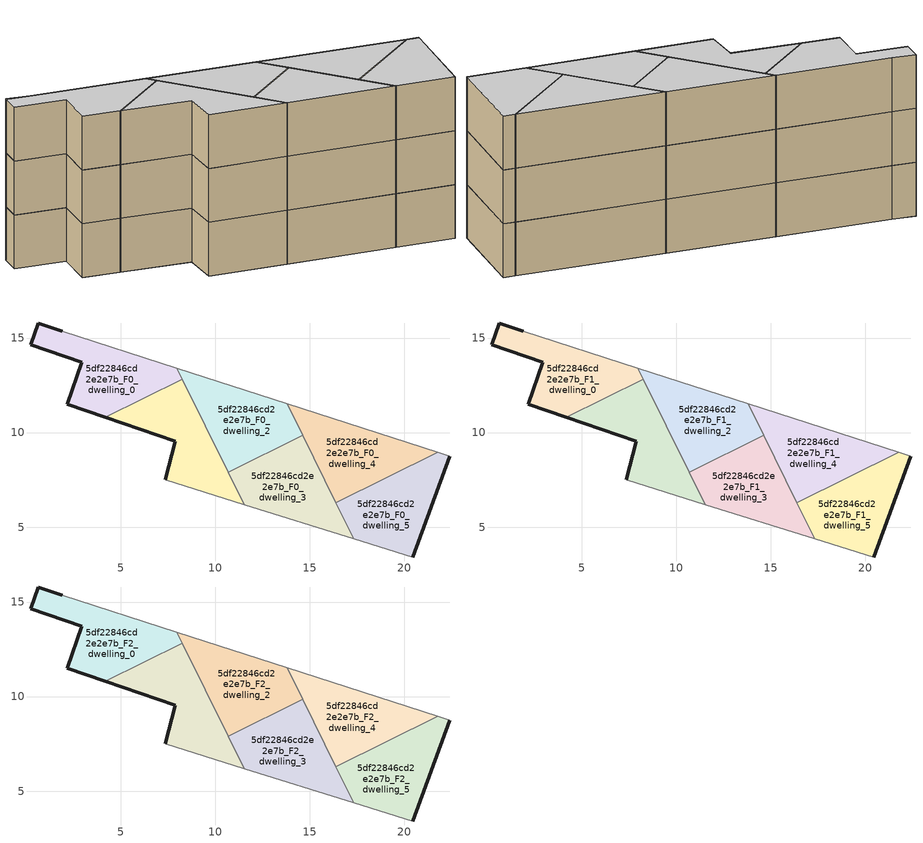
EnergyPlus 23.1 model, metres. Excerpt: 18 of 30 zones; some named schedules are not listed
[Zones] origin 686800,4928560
5df22846cd2e2e7b_F0_dwelling_0
 floor ground (EU_floor_Construction): 8.25,12.83 7.97,13.4 1.9,15.35 0.63,15.79 0.24,14.63 2.94,13.72 2.18,11.49 4.18,10.81 z0
 wall outside (EU_wall_Construction): 4.18,10.81 2.18,11.49 2.94,13.72 0.24,14.63 0.63,15.79 1.9,15.35 z0:3
 wall adiabatic (EU_wall_Construction): 1.9,15.35 7.97,13.4 z0:3
 wall to 5df22846cd2e2e7b_F0_dwelling_1 (EU_wall_Construction): 8.25,12.83 4.18,10.81 z0:3
 wall to 5df22846cd2e2e7b_F0_dwelling_2 (EU_wall_Construction): 7.97,13.4 8.25,12.83 z0:3
5df22846cd2e2e7b_F0_dwelling_1
 floor ground (EU_floor_Construction): 11.53,6.2 8.25,12.83 4.18,10.81 7.89,9.55 7.35,7.5 z0
 wall outside (EU_wall_Construction): 7.35,7.5 7.89,9.55 4.18,10.81 z0:3
 wall adiabatic (EU_wall_Construction): 11.53,6.2 7.35,7.5 z0:3
 wall to 5df22846cd2e2e7b_F0_dwelling_3 (EU_wall_Construction): 10.69,7.91 11.53,6.2 z0:3
 wall to 5df22846cd2e2e7b_F0_dwelling_2 (EU_wall_Construction): 8.25,12.83 10.69,7.91 z0:3
5df22846cd2e2e7b_F0_dwelling_2
 floor ground (EU_floor_Construction): 14.62,9.85 13.79,11.53 7.97,13.4 10.69,7.91 z0
 wall adiabatic (EU_wall_Construction): 7.97,13.4 13.79,11.53 z0:3
 wall to 5df22846cd2e2e7b_F0_dwelling_3 (EU_wall_Construction): 14.62,9.85 10.69,7.91 z0:3
 wall to 5df22846cd2e2e7b_F0_dwelling_4 (EU_wall_Construction): 13.79,11.53 14.62,9.85 z0:3
5df22846cd2e2e7b_F0_dwelling_3
 floor ground (EU_floor_Construction): 17.31,4.39 14.62,9.85 10.69,7.91 11.53,6.2 z0
 wall adiabatic (EU_wall_Construction): 17.31,4.39 11.53,6.2 z0:3
 wall to 5df22846cd2e2e7b_F0_dwelling_5 (EU_wall_Construction): 16.38,6.3 17.31,4.39 z0:3
 wall to 5df22846cd2e2e7b_F0_dwelling_4 (EU_wall_Construction): 14.62,9.85 16.38,6.3 z0:3
5df22846cd2e2e7b_F0_dwelling_4
 floor ground (EU_floor_Construction): 21.77,8.96 13.79,11.53 16.38,6.3 z0
 wall adiabatic (EU_wall_Construction): 13.79,11.53 21.77,8.96 z0:3
 wall to 5df22846cd2e2e7b_F0_dwelling_5 (EU_wall_Construction): 21.77,8.96 16.38,6.3 z0:3
5df22846cd2e2e7b_F0_dwelling_5
 floor ground (EU_floor_Construction): 20.43,3.42 22.4,8.76 21.77,8.96 16.38,6.3 17.31,4.39 z0
 wall outside (EU_wall_Construction): 22.4,8.76 20.43,3.42 z0:3
 wall adiabatic (EU_wall_Construction): 21.77,8.96 22.4,8.76 / 20.43,3.42 17.31,4.39 z0:3
5df22846cd2e2e7b_F1_dwelling_0
 floor to 5df22846cd2e2e7b_F0_dwelling_0 (EU_floor_Construction): 8.25,12.83 7.97,13.4 1.9,15.35 0.63,15.79 0.24,14.63 2.94,13.72 2.18,11.49 4.18,10.81 z3
 wall outside (EU_wall_Construction): 4.18,10.81 2.18,11.49 2.94,13.72 0.24,14.63 0.63,15.79 1.9,15.35 z3:6
 wall adiabatic (EU_wall_Construction): 1.9,15.35 7.97,13.4 z3:6
 wall to 5df22846cd2e2e7b_F1_dwelling_1 (EU_wall_Construction): 8.25,12.83 4.18,10.81 z3:6
 wall to 5df22846cd2e2e7b_F1_dwelling_2 (EU_wall_Construction): 7.97,13.4 8.25,12.83 z3:6
5df22846cd2e2e7b_F1_dwelling_1
 floor to 5df22846cd2e2e7b_F0_dwelling_1 (EU_floor_Construction): 11.53,6.2 8.25,12.83 4.18,10.81 7.89,9.55 7.35,7.5 z3
 wall outside (EU_wall_Construction): 7.35,7.5 7.89,9.55 4.18,10.81 z3:6
 wall adiabatic (EU_wall_Construction): 11.53,6.2 7.35,7.5 z3:6
 wall to 5df22846cd2e2e7b_F1_dwelling_3 (EU_wall_Construction): 10.69,7.91 11.53,6.2 z3:6
 wall to 5df22846cd2e2e7b_F1_dwelling_2 (EU_wall_Construction): 8.25,12.83 10.69,7.91 z3:6
5df22846cd2e2e7b_F1_dwelling_2
 floor to 5df22846cd2e2e7b_F0_dwelling_2 (EU_floor_Construction): 14.62,9.85 13.79,11.53 7.97,13.4 10.69,7.91 z3
 wall adiabatic (EU_wall_Construction): 7.97,13.4 13.79,11.53 z3:6
 wall to 5df22846cd2e2e7b_F1_dwelling_3 (EU_wall_Construction): 14.62,9.85 10.69,7.91 z3:6
 wall to 5df22846cd2e2e7b_F1_dwelling_4 (EU_wall_Construction): 13.79,11.53 14.62,9.85 z3:6
5df22846cd2e2e7b_F1_dwelling_3
 floor to 5df22846cd2e2e7b_F0_dwelling_3 (EU_floor_Construction): 17.31,4.39 14.62,9.85 10.69,7.91 11.53,6.2 z3
 wall adiabatic (EU_wall_Construction): 17.31,4.39 11.53,6.2 z3:6
 wall to 5df22846cd2e2e7b_F1_dwelling_5 (EU_wall_Construction): 16.38,6.3 17.31,4.39 z3:6
 wall to 5df22846cd2e2e7b_F1_dwelling_4 (EU_wall_Construction): 14.62,9.85 16.38,6.3 z3:6
5df22846cd2e2e7b_F1_dwelling_4
 floor to 5df22846cd2e2e7b_F0_dwelling_4 (EU_floor_Construction): 21.77,8.96 13.79,11.53 16.38,6.3 z3
 wall adiabatic (EU_wall_Construction): 13.79,11.53 21.77,8.96 z3:6
 wall to 5df22846cd2e2e7b_F1_dwelling_5 (EU_wall_Construction): 21.77,8.96 16.38,6.3 z3:6
5df22846cd2e2e7b_F1_dwelling_5
 floor to 5df22846cd2e2e7b_F0_dwelling_5 (EU_floor_Construction): 20.43,3.42 22.4,8.76 21.77,8.96 16.38,6.3 17.31,4.39 z3
 wall outside (EU_wall_Construction): 22.4,8.76 20.43,3.42 z3:6
 wall adiabatic (EU_wall_Construction): 21.77,8.96 22.4,8.76 / 20.43,3.42 17.31,4.39 z3:6
5df22846cd2e2e7b_F2_dwelling_0
 floor to 5df22846cd2e2e7b_F1_dwelling_0 (EU_floor_Construction): 8.25,12.83 7.97,13.4 1.9,15.35 0.63,15.79 0.24,14.63 2.94,13.72 2.18,11.49 4.18,10.81 z6
 wall outside (EU_wall_Construction): 4.18,10.81 2.18,11.49 2.94,13.72 0.24,14.63 0.63,15.79 1.9,15.35 z6:9
 wall adiabatic (EU_wall_Construction): 1.9,15.35 7.97,13.4 z6:9
 wall to 5df22846cd2e2e7b_F2_dwelling_1 (EU_wall_Construction): 8.25,12.83 4.18,10.81 z6:9
 wall to 5df22846cd2e2e7b_F2_dwelling_2 (EU_wall_Construction): 7.97,13.4 8.25,12.83 z6:9
 ceiling to 5df22846cd2e2e7b_F3_dwelling_0 (EU_floor_Construction): 7.97,13.4 8.25,12.83 4.18,10.81 2.18,11.49 2.94,13.72 0.24,14.63 0.63,15.79 1.9,15.35 z9
5df22846cd2e2e7b_F2_dwelling_1
 floor to 5df22846cd2e2e7b_F1_dwelling_1 (EU_floor_Construction): 11.53,6.2 8.25,12.83 4.18,10.81 7.89,9.55 7.35,7.5 z6
 wall outside (EU_wall_Construction): 7.35,7.5 7.89,9.55 4.18,10.81 z6:9
 wall adiabatic (EU_wall_Construction): 11.53,6.2 7.35,7.5 z6:9
 wall to 5df22846cd2e2e7b_F2_dwelling_3 (EU_wall_Construction): 10.69,7.91 11.53,6.2 z6:9
 wall to 5df22846cd2e2e7b_F2_dwelling_2 (EU_wall_Construction): 8.25,12.83 10.69,7.91 z6:9
 ceiling to 5df22846cd2e2e7b_F3_dwelling_1 (EU_floor_Construction): 8.25,12.83 11.53,6.2 7.35,7.5 7.89,9.55 4.18,10.81 z9
5df22846cd2e2e7b_F2_dwelling_2
 floor to 5df22846cd2e2e7b_F1_dwelling_2 (EU_floor_Construction): 14.62,9.85 13.79,11.53 7.97,13.4 10.69,7.91 z6
 wall adiabatic (EU_wall_Construction): 7.97,13.4 13.79,11.53 z6:9
 wall to 5df22846cd2e2e7b_F2_dwelling_3 (EU_wall_Construction): 14.62,9.85 10.69,7.91 z6:9
 wall to 5df22846cd2e2e7b_F2_dwelling_4 (EU_wall_Construction): 13.79,11.53 14.62,9.85 z6:9
 ceiling to 5df22846cd2e2e7b_F3_dwelling_2 (EU_floor_Construction): 13.79,11.53 14.62,9.85 10.69,7.91 7.97,13.4 z9
5df22846cd2e2e7b_F2_dwelling_3
 floor to 5df22846cd2e2e7b_F1_dwelling_3 (EU_floor_Construction): 17.31,4.39 14.62,9.85 10.69,7.91 11.53,6.2 z6
 wall adiabatic (EU_wall_Construction): 17.31,4.39 11.53,6.2 z6:9
 wall to 5df22846cd2e2e7b_F2_dwelling_5 (EU_wall_Construction): 16.38,6.3 17.31,4.39 z6:9
 wall to 5df22846cd2e2e7b_F2_dwelling_4 (EU_wall_Construction): 14.62,9.85 16.38,6.3 z6:9
 ceiling to 5df22846cd2e2e7b_F3_dwelling_3 (EU_floor_Construction): 14.62,9.85 17.31,4.39 11.53,6.2 10.69,7.91 z9
5df22846cd2e2e7b_F2_dwelling_4
 floor to 5df22846cd2e2e7b_F1_dwelling_4 (EU_floor_Construction): 21.77,8.96 13.79,11.53 16.38,6.3 z6
 wall adiabatic (EU_wall_Construction): 13.79,11.53 21.77,8.96 z6:9
 wall to 5df22846cd2e2e7b_F2_dwelling_5 (EU_wall_Construction): 21.77,8.96 16.38,6.3 z6:9
 ceiling to 5df22846cd2e2e7b_F3_dwelling_4 (EU_floor_Construction): 21.77,8.96 16.38,6.3 13.79,11.53 z9
5df22846cd2e2e7b_F2_dwelling_5
 floor to 5df22846cd2e2e7b_F1_dwelling_5 (EU_floor_Construction): 20.43,3.42 22.4,8.76 21.77,8.96 16.38,6.3 17.31,4.39 z6
 wall outside (EU_wall_Construction): 22.4,8.76 20.43,3.42 z6:9
 wall adiabatic (EU_wall_Construction): 21.77,8.96 22.4,8.76 / 20.43,3.42 17.31,4.39 z6:9
 ceiling to 5df22846cd2e2e7b_F3_dwelling_5 (EU_floor_Construction): 22.4,8.76 20.43,3.42 17.31,4.39 16.38,6.3 21.77,8.96 z9
[Building]
EU S2 Campaign: North Axis=0; Terrain=City; Solar Distribution=FullExterior
[Site:Location]
Bologna: Latitude=44.5; Longitude=11.25; Time Zone=1; Elevation=37
[SizingPeriod:WeatherFileDays]
AnnualSizingPeriod: Begin Month=1; Begin Day of Month=1; End Month=12; End Day of Month=31; Day of Week for Start Day=Monday; Use Weather File Daylight Saving Period=No; Use Weather File Rain and Snow Indicators=No
[MATERIAL]
EU_InternalMass_Material: Roughness=MediumRough; Thickness=0.1; Conductivity=1; Density=1800; Specific Heat=900; Thermal Absorptance=0.9; Solar Absorptance=0.7; Visible Absorptance=0.7
[MATERIAL:NOMASS] Roughness=MediumRough; Thermal Absorptance=0.9; Solar Absorptance=0.7; Visible Absorptance=0.7
Name | Thermal Resistance
EU_wall_NoMass | 0.779417
EU_floor_NoMass | 0.588222
[CONSTRUCTION]
EU_wall_Construction: EU_wall_NoMass
EU_floor_Construction: EU_floor_NoMass
EU_InternalMass_Construction: EU_InternalMass_Material
[ZONE] Type=1; Multiplier=1; Ceiling Height=autocalculate; Floor Area=autocalculate; Part of Total Floor Area=Yes
Name | Volume
5df22846cd2e2e7b_F0_dwelling_0; 5df22846cd2e2e7b_F1_dwelling_0; 5df22846cd2e2e7b_F2_dwelling_0 | 52.5989
5df22846cd2e2e7b_F0_dwelling_1; 5df22846cd2e2e7b_F1_dwelling_1; 5df22846cd2e2e7b_F2_dwelling_1 | 52.6099
5df22846cd2e2e7b_F0_dwelling_2; 5df22846cd2e2e7b_F1_dwelling_2; 5df22846cd2e2e7b_F2_dwelling_2 | 52.6091
5df22846cd2e2e7b_F0_dwelling_3; 5df22846cd2e2e7b_F1_dwelling_3; 5df22846cd2e2e7b_F2_dwelling_3; 5df22846cd2e2e7b_F0_dwelling_4; 5df22846cd2e2e7b_F1_dwelling_4; 5df22846cd2e2e7b_F2_dwelling_4 | 52.6055
5df22846cd2e2e7b_F0_dwelling_5; 5df22846cd2e2e7b_F1_dwelling_5; 5df22846cd2e2e7b_F2_dwelling_5 | 52.6157
[INTERNALMASS] Construction=EU_InternalMass_Construction
Name | Zone or ZoneList | Surface Area
5df22846cd2e2e7b_F0_dwelling_0_EU_InternalMass | 5df22846cd2e2e7b_F0_dwelling_0 | 17.5339
5df22846cd2e2e7b_F0_dwelling_1_EU_InternalMass | 5df22846cd2e2e7b_F0_dwelling_1 | 17.5365
5df22846cd2e2e7b_F0_dwelling_2_EU_InternalMass | 5df22846cd2e2e7b_F0_dwelling_2 | 17.536
5df22846cd2e2e7b_F0_dwelling_3_EU_InternalMass | 5df22846cd2e2e7b_F0_dwelling_3 | 17.5355
5df22846cd2e2e7b_F0_dwelling_4_EU_InternalMass | 5df22846cd2e2e7b_F0_dwelling_4 | 17.5333
5df22846cd2e2e7b_F0_dwelling_5_EU_InternalMass | 5df22846cd2e2e7b_F0_dwelling_5 | 17.5378
5df22846cd2e2e7b_F1_dwelling_0_EU_InternalMass | 5df22846cd2e2e7b_F1_dwelling_0 | 17.5339
5df22846cd2e2e7b_F1_dwelling_1_EU_InternalMass | 5df22846cd2e2e7b_F1_dwelling_1 | 17.5365
5df22846cd2e2e7b_F1_dwelling_2_EU_InternalMass | 5df22846cd2e2e7b_F1_dwelling_2 | 17.536
5df22846cd2e2e7b_F1_dwelling_3_EU_InternalMass | 5df22846cd2e2e7b_F1_dwelling_3 | 17.5355
5df22846cd2e2e7b_F1_dwelling_4_EU_InternalMass | 5df22846cd2e2e7b_F1_dwelling_4 | 17.5333
5df22846cd2e2e7b_F1_dwelling_5_EU_InternalMass | 5df22846cd2e2e7b_F1_dwelling_5 | 17.5378
5df22846cd2e2e7b_F2_dwelling_0_EU_InternalMass | 5df22846cd2e2e7b_F2_dwelling_0 | 17.5339
5df22846cd2e2e7b_F2_dwelling_1_EU_InternalMass | 5df22846cd2e2e7b_F2_dwelling_1 | 17.5365
5df22846cd2e2e7b_F2_dwelling_2_EU_InternalMass | 5df22846cd2e2e7b_F2_dwelling_2 | 17.536
5df22846cd2e2e7b_F2_dwelling_3_EU_InternalMass | 5df22846cd2e2e7b_F2_dwelling_3 | 17.5355
5df22846cd2e2e7b_F2_dwelling_4_EU_InternalMass | 5df22846cd2e2e7b_F2_dwelling_4 | 17.5333
5df22846cd2e2e7b_F2_dwelling_5_EU_InternalMass | 5df22846cd2e2e7b_F2_dwelling_5 | 17.5378
[OTHEREQUIPMENT] Fuel Type=Electricity; Design Level Calculation Method=Watts/Area; Power per Zone Floor Area=1; Fraction Latent=0; Fraction Radiant=0; Fraction Lost=0; Carbon Dioxide Generation Rate=0; EndUse Subcategory=EU_Step8_InternalGains
Name | Zone or ZoneList or Space or SpaceList | Schedule
EU_Step8_InternalGain_5df22846cd2e2e7b_F0_dwelling_0_f000 | 5df22846cd2e2e7b_F0_dwelling_0 | EU_Step8_GainSchedule_5df22846cd2e2e7b_F0_dwelling_0_f000
EU_Step8_InternalGain_5df22846cd2e2e7b_F0_dwelling_1_f000 | 5df22846cd2e2e7b_F0_dwelling_1 | EU_Step8_GainSchedule_5df22846cd2e2e7b_F0_dwelling_1_f000
EU_Step8_InternalGain_5df22846cd2e2e7b_F0_dwelling_2_f000 | 5df22846cd2e2e7b_F0_dwelling_2 | EU_Step8_GainSchedule_5df22846cd2e2e7b_F0_dwelling_2_f000
EU_Step8_InternalGain_5df22846cd2e2e7b_F0_dwelling_3_f000 | 5df22846cd2e2e7b_F0_dwelling_3 | EU_Step8_GainSchedule_5df22846cd2e2e7b_F0_dwelling_3_f000
EU_Step8_InternalGain_5df22846cd2e2e7b_F0_dwelling_4_f000 | 5df22846cd2e2e7b_F0_dwelling_4 | EU_Step8_GainSchedule_5df22846cd2e2e7b_F0_dwelling_4_f000
EU_Step8_InternalGain_5df22846cd2e2e7b_F0_dwelling_5_f000 | 5df22846cd2e2e7b_F0_dwelling_5 | EU_Step8_GainSchedule_5df22846cd2e2e7b_F0_dwelling_5_f000
EU_Step8_InternalGain_5df22846cd2e2e7b_F1_dwelling_0_f000 | 5df22846cd2e2e7b_F1_dwelling_0 | EU_Step8_GainSchedule_5df22846cd2e2e7b_F1_dwelling_0_f000
EU_Step8_InternalGain_5df22846cd2e2e7b_F1_dwelling_1_f000 | 5df22846cd2e2e7b_F1_dwelling_1 | EU_Step8_GainSchedule_5df22846cd2e2e7b_F1_dwelling_1_f000
EU_Step8_InternalGain_5df22846cd2e2e7b_F1_dwelling_2_f000 | 5df22846cd2e2e7b_F1_dwelling_2 | EU_Step8_GainSchedule_5df22846cd2e2e7b_F1_dwelling_2_f000
EU_Step8_InternalGain_5df22846cd2e2e7b_F1_dwelling_3_f000 | 5df22846cd2e2e7b_F1_dwelling_3 | EU_Step8_GainSchedule_5df22846cd2e2e7b_F1_dwelling_3_f000
EU_Step8_InternalGain_5df22846cd2e2e7b_F1_dwelling_4_f000 | 5df22846cd2e2e7b_F1_dwelling_4 | EU_Step8_GainSchedule_5df22846cd2e2e7b_F1_dwelling_4_f000
EU_Step8_InternalGain_5df22846cd2e2e7b_F1_dwelling_5_f000 | 5df22846cd2e2e7b_F1_dwelling_5 | EU_Step8_GainSchedule_5df22846cd2e2e7b_F1_dwelling_5_f000
EU_Step8_InternalGain_5df22846cd2e2e7b_F2_dwelling_0_f000 | 5df22846cd2e2e7b_F2_dwelling_0 | EU_Step8_GainSchedule_5df22846cd2e2e7b_F2_dwelling_0_f000
EU_Step8_InternalGain_5df22846cd2e2e7b_F2_dwelling_1_f000 | 5df22846cd2e2e7b_F2_dwelling_1 | EU_Step8_GainSchedule_5df22846cd2e2e7b_F2_dwelling_1_f000
EU_Step8_InternalGain_5df22846cd2e2e7b_F2_dwelling_2_f000 | 5df22846cd2e2e7b_F2_dwelling_2 | EU_Step8_GainSchedule_5df22846cd2e2e7b_F2_dwelling_2_f000
EU_Step8_InternalGain_5df22846cd2e2e7b_F2_dwelling_3_f000 | 5df22846cd2e2e7b_F2_dwelling_3 | EU_Step8_GainSchedule_5df22846cd2e2e7b_F2_dwelling_3_f000
EU_Step8_InternalGain_5df22846cd2e2e7b_F2_dwelling_4_f000 | 5df22846cd2e2e7b_F2_dwelling_4 | EU_Step8_GainSchedule_5df22846cd2e2e7b_F2_dwelling_4_f000
EU_Step8_InternalGain_5df22846cd2e2e7b_F2_dwelling_5_f000 | 5df22846cd2e2e7b_F2_dwelling_5 | EU_Step8_GainSchedule_5df22846cd2e2e7b_F2_dwelling_5_f000
[ZONEVENTILATION:DESIGNFLOWRATE] Schedule=EU_AlwaysOn; Design Flow Rate Calculation Method=AirChanges/Hour; Air Changes per Hour=0.712058; Ventilation Type=Natural; Fan Pressure Rise=0; Fan Total Efficiency=1; Constant Term Coefficient=1; Temperature Term Coefficient=0; Velocity Term Coefficient=0; Velocity Squared Term Coefficient=0; Minimum Indoor Temperature=-100; Maximum Indoor Temperature=100; Delta Temperature=-100; Minimum Outdoor Temperature=-100; Maximum Outdoor Temperature=100; Maximum Wind Speed=40
Name | Zone or ZoneList or Space or SpaceList
EU_ConstantAir_5df22846cd2e2e7b_F0_dwelling_0 | 5df22846cd2e2e7b_F0_dwelling_0
EU_ConstantAir_5df22846cd2e2e7b_F0_dwelling_1 | 5df22846cd2e2e7b_F0_dwelling_1
EU_ConstantAir_5df22846cd2e2e7b_F0_dwelling_2 | 5df22846cd2e2e7b_F0_dwelling_2
EU_ConstantAir_5df22846cd2e2e7b_F0_dwelling_3 | 5df22846cd2e2e7b_F0_dwelling_3
EU_ConstantAir_5df22846cd2e2e7b_F0_dwelling_4 | 5df22846cd2e2e7b_F0_dwelling_4
EU_ConstantAir_5df22846cd2e2e7b_F0_dwelling_5 | 5df22846cd2e2e7b_F0_dwelling_5
EU_ConstantAir_5df22846cd2e2e7b_F1_dwelling_0 | 5df22846cd2e2e7b_F1_dwelling_0
EU_ConstantAir_5df22846cd2e2e7b_F1_dwelling_1 | 5df22846cd2e2e7b_F1_dwelling_1
EU_ConstantAir_5df22846cd2e2e7b_F1_dwelling_2 | 5df22846cd2e2e7b_F1_dwelling_2
EU_ConstantAir_5df22846cd2e2e7b_F1_dwelling_3 | 5df22846cd2e2e7b_F1_dwelling_3
EU_ConstantAir_5df22846cd2e2e7b_F1_dwelling_4 | 5df22846cd2e2e7b_F1_dwelling_4
EU_ConstantAir_5df22846cd2e2e7b_F1_dwelling_5 | 5df22846cd2e2e7b_F1_dwelling_5
EU_ConstantAir_5df22846cd2e2e7b_F2_dwelling_0 | 5df22846cd2e2e7b_F2_dwelling_0
EU_ConstantAir_5df22846cd2e2e7b_F2_dwelling_1 | 5df22846cd2e2e7b_F2_dwelling_1
EU_ConstantAir_5df22846cd2e2e7b_F2_dwelling_2 | 5df22846cd2e2e7b_F2_dwelling_2
EU_ConstantAir_5df22846cd2e2e7b_F2_dwelling_3 | 5df22846cd2e2e7b_F2_dwelling_3
EU_ConstantAir_5df22846cd2e2e7b_F2_dwelling_4 | 5df22846cd2e2e7b_F2_dwelling_4
EU_ConstantAir_5df22846cd2e2e7b_F2_dwelling_5 | 5df22846cd2e2e7b_F2_dwelling_5
[HVACTEMPLATE:THERMOSTAT] Constant Heating Setpoint=20; Constant Cooling Setpoint=50
EU_HeatOnly_5df22846cd2e2e7b_F0_dwelling_0; EU_HeatOnly_5df22846cd2e2e7b_F0_dwelling_1; EU_HeatOnly_5df22846cd2e2e7b_F0_dwelling_2; EU_HeatOnly_5df22846cd2e2e7b_F0_dwelling_3; EU_HeatOnly_5df22846cd2e2e7b_F0_dwelling_4; EU_HeatOnly_5df22846cd2e2e7b_F0_dwelling_5; EU_HeatOnly_5df22846cd2e2e7b_F1_dwelling_0; EU_HeatOnly_5df22846cd2e2e7b_F1_dwelling_1; EU_HeatOnly_5df22846cd2e2e7b_F1_dwelling_2; EU_HeatOnly_5df22846cd2e2e7b_F1_dwelling_3; EU_HeatOnly_5df22846cd2e2e7b_F1_dwelling_4; EU_HeatOnly_5df22846cd2e2e7b_F1_dwelling_5; EU_HeatOnly_5df22846cd2e2e7b_F2_dwelling_0; EU_HeatOnly_5df22846cd2e2e7b_F2_dwelling_1; EU_HeatOnly_5df22846cd2e2e7b_F2_dwelling_2; EU_HeatOnly_5df22846cd2e2e7b_F2_dwelling_3; EU_HeatOnly_5df22846cd2e2e7b_F2_dwelling_4; EU_HeatOnly_5df22846cd2e2e7b_F2_dwelling_5; EU_HeatOnly_5df22846cd2e2e7b_F3_dwelling_0; EU_HeatOnly_5df22846cd2e2e7b_F3_dwelling_1; EU_HeatOnly_5df22846cd2e2e7b_F3_dwelling_2; EU_HeatOnly_5df22846cd2e2e7b_F3_dwelling_3; EU_HeatOnly_5df22846cd2e2e7b_F3_dwelling_4; EU_HeatOnly_5df22846cd2e2e7b_F3_dwelling_5; EU_HeatOnly_5df22846cd2e2e7b_F4_dwelling_0; EU_HeatOnly_5df22846cd2e2e7b_F4_dwelling_1; EU_HeatOnly_5df22846cd2e2e7b_F4_dwelling_2; EU_HeatOnly_5df22846cd2e2e7b_F4_dwelling_3; EU_HeatOnly_5df22846cd2e2e7b_F4_dwelling_4; EU_HeatOnly_5df22846cd2e2e7b_F4_dwelling_5
